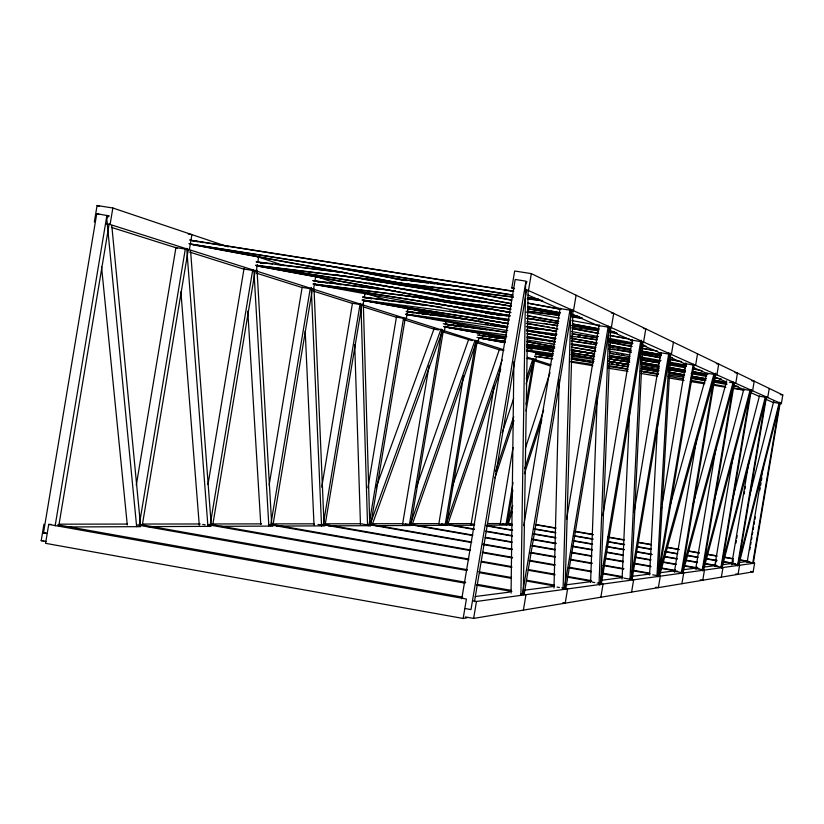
<?xml version="1.0" encoding="UTF-8"?>
<svg xmlns="http://www.w3.org/2000/svg" width="824" height="824" viewBox="0 0 824 824"><rect width="100%" height="100%" fill="white"/><g stroke="black" fill="none" stroke-linecap="round" stroke-linejoin="round"><path stroke-width="1.24" d="M511.065 593.167L513.888 361.571M520.902 594.918L525.599 284.774L526.948 281.623M523.281 594.753L528.102 290.048M553.996 588.017L559.187 379.73M563.111 588.336L570.816 309.299M565.11 588.717L572.968 309.917M590.592 582.527L597.204 397.261M599.017 584.051L608.854 326.644M600.758 583.567L610.666 327.705M622.099 579.097L629.608 412.052M630.02 579.19L641.329 340.168M631.514 579.128L642.854 341.569M649.58 574.977L657.614 423.526M656.955 576.264L669.222 354.207M658.232 576.543L670.654 353.341M46.031 541.523L41.2 540.657L43.94 524.198M94.338 222.006L97.088 205.526L112.847 207.998L228.289 246.881M46.886 533.55L43.497 532.943L96.748 213.632L109.252 215.991M50.892 524.404L48.719 524.404L45.557 543.325L463.16 618.474L467.084 617.825M55.126 525.887L106.935 215.239M58.792 525.836L109.139 223.984M503.68 349.716L110.097 224.488L112.847 207.998M136.279 485.264L175.965 247.396M139.277 524.888L185.338 248.879M142.356 524.837L188.243 249.837M207.988 484.543L244.1 268.212M209.873 526.557L252.783 269.592M212.705 525.249L255.255 270.416M257.356 264.679L256.295 271.003L242.874 268.861L189.448 252.01M257.778 262.156L258.623 257.088M269.129 485.058L302.192 287.113M270.612 525.815L310.267 288.41M272.857 525.805L312.399 289.09M314.521 283.353L313.542 289.214L301.028 287.216L256.202 273.074M314.912 281.005L315.695 276.308L340.982 284.826M321.741 487.128L352.435 303.438M323.142 525.187L360.212 303.387M325.099 525.187L362.066 303.984M363.858 300.163L363.054 304.973L351.354 303.098L313.305 291.088M364.26 297.752L364.867 294.137M367.895 487.839L396.54 316.457M368.822 525.918L403.647 317.57M370.543 525.887L405.274 318.116M408.199 307.455L406.314 318.733L395.324 316.962L363.569 306.95M402.576 524.249L429.067 365.784M409.25 525.413L441.911 330.105M410.98 524.146L443.353 330.558M445.218 326.149L444.435 330.867L440.974 330.311M445.619 323.791L446.011 321.432M438.821 523.889L463.613 375.651M445.145 524.981L475.881 341.208M446.495 524.981L477.374 340.343M478.899 337.881L478.27 341.63L474.593 341.033M479.321 335.378L479.743 332.875M471.009 524.826L494.297 385.591M514.155 288.946L511.838 287.937L514.67 271.003L531.326 273.619L782.8 394.974L781.348 403.667L772.654 402.256L765.62 399.177M461.78 598.791L515.196 279.47L525.959 281.159L471.009 609.585L465.055 608.514M463.16 618.474L466.415 599.027L48.719 524.404M474.469 601.644L526.66 289.688M473.635 618.412L476.468 601.479L754.609 563.163L753.146 571.846L473.635 618.412L465.344 616.919M781.348 403.667L528.483 290.563L531.326 273.619M500.137 524.538L513.022 447.504M506.049 524.27L513.022 482.576M526.134 404.254L533.746 358.77M507.141 524.26L512.837 490.218M526.124 410.795L534.776 359.099M536.28 356.534L535.713 359.903L526.855 358.471M536.651 354.279L537.032 352.033M523.745 525.681L560.145 308.176M522.344 594.454L569.992 309.742M524.167 594.176L571.64 310.514M523.394 610.12L525.98 594.66L520.912 593.754M576.1 295.219L573.504 310.7L558.26 308.279M566.572 519.47L599.182 324.666M564.409 588.12L608.277 326.108M565.748 589.139L609.667 326.767M602.849 515.505L632.276 339.776M599.831 585.256L640.712 341.126M601.365 583.783L641.906 341.692M600.851 597.215L603.055 584.041L597.143 582.99M634.12 512.188L660.807 352.816M630.947 579.344L668.892 352.816M632.101 579.148L669.922 353.311M631.586 592.096L633.646 579.818L623.933 578.118M673.445 342.207L671.385 354.485L659.21 352.528M661.312 509.541L661.734 507.007M662.156 504.484L685.877 362.91M657.655 576.553L693.252 364.095M658.664 576.388L694.158 364.538M697.537 353.826L695.611 365.32L684.198 363.487M674.403 571.774L696.898 437.503M681.314 572.979L714.655 374.024M682.2 572.865L715.675 373.118M681.911 583.711L683.714 572.927L673.002 571.053L659.056 572.855M695.744 568.704L716.066 447.432M702.275 569.847L733.628 382.789M702.851 570.97L734.328 383.15M714.789 565.934L733.278 455.59M716.138 562.04L716.561 559.517M720.979 567.005L750.53 390.648M721.464 568.179L751.385 389.67M721.371 577.14L722.988 567.509L713.409 565.851L704.51 566.994M731.661 564.749L749.026 461.141M732.309 564.656L732.948 560.876M735.904 543.222L736.326 540.709M736.749 538.185L737.171 535.662M744.144 494.05L744.566 491.526M744.989 489.003L745.411 486.49M737.542 565.769L765.929 396.396M738.18 565.676L766.505 396.653M769.245 388.434L767.711 397.57L758.585 396.087L750.798 392.667M747.09 562.514L762.993 467.62M749.789 549.804L750.211 547.28M750.633 544.757L751.066 542.233M751.488 539.71L751.91 537.186M752.333 534.652L752.755 532.129M753.177 529.605L753.6 527.082M754.022 524.558L754.444 522.025M754.877 519.501L755.299 516.978M759.738 490.465L760.161 487.932M760.583 485.408L761.016 482.885M761.438 480.361L761.86 477.838M752.683 563.482L779.638 402.751M753.26 563.4L780.153 402.977M737.933 565.171L779.37 402.163M738.726 565.14L779.792 403.441M732.371 562.905L733.01 560.423M749.562 495.76L773.746 401.247M722.03 567.746L766.114 397.219M721.185 567.592L765.341 396.972M715.005 566.521L715.654 564.028M732.196 500.559L759.44 396.014M702.532 570.29L750.149 389.845M703.737 569.425L750.963 390.308M696.002 569.157L696.661 566.665M713.852 502.001L743.938 388.835M682.89 572.711L734.081 382.614M681.613 573.319L733.226 381.893M674.702 572.114L675.381 569.631M692.593 506.286L726.675 380.832M658.005 576.749L713.924 374.178M659.684 575.204L715.16 373.983M669.541 507.584L706.982 373.056M507.831 525.063L512.178 511.622M524.424 473.769L541.801 420.034M506.43 525.012L512.765 505.473M524.63 468.815L543.624 410.177M525.382 448.328L550.02 372.633M495.482 471.565L513.723 416.635M526.289 378.793L532.778 359.264M494.915 477.93L513.939 420.58M526.072 383.984L534.168 359.583M502.207 432.744L513.61 398.589M445.63 525.547L502.146 359.975M447.628 524.806L500.724 369.039M451.84 487.952L499.447 349.252M411.938 525.382L476.663 340.992M410.228 524.651L475.088 340.178M416.419 487.108L468.743 339.158M372.17 524.816L442.787 330.053M369.873 525.032L441.108 328.91M375.981 487.726L434.403 327.828M108.665 215.806L106.77 218.782L136.65 526.639M735.729 563.698L723.194 561.875M475.149 596.545L509.51 592.116M524.63 590.169L553.574 586.441M566.15 584.824L590.046 581.744M601.365 580.281L621.502 577.696M632.708 576.244L648.91 574.163M683.055 569.765L694.354 568.303L704.469 570.064L702.769 580.24L700.235 579.797M721.958 564.749L730.507 563.647L739.602 565.223L738.077 574.359L735.801 573.957M738.819 562.576L745.936 561.659L754.609 563.163M41.2 540.657L43.734 540.606M43.497 532.943L45.969 532.912M68.639 526.958L140.595 526.66M148.289 526.618L211.099 526.351M220.08 526.32L272.692 526.093M276.514 526.072L324.872 525.866M328.673 525.856L370.46 525.671M375.487 525.65L410.63 525.506M416.985 525.475L447.545 525.341M452.644 525.321L474.315 525.228M486.891 525.176L506.822 525.094M509.304 525.084L511.776 525.073M59.359 524.177L127.432 524.074M142.768 524.054L200.273 523.971M211.758 523.961L261.496 523.889M272.847 523.879L314.469 523.817M324.759 523.796L360.757 523.755L368.071 525.032M372.232 523.734L401.546 523.693L409.59 525.094M411.537 523.683L437.76 523.642L446.32 525.135M447.72 523.631L470.133 523.601L474.768 524.404M487.849 523.57L499.241 523.559L504.288 524.435M508.006 523.539L511.766 523.539M256.13 261.785L346.739 272.826M393.954 278.584L467.97 287.597M470.525 287.916L473.069 288.225M257.407 262.166L272.713 264.03M275.267 264.349L332.69 271.353M335.244 271.663L337.788 271.971M397.765 279.284L407.973 280.531M410.527 280.84L428.387 283.023M430.942 283.332L434.763 283.796M437.317 284.115L447.525 285.351M255.564 265.204L513.28 296.928M527.319 298.659L542.625 300.544M256.831 265.586L513.259 297.176M527.288 298.896L542.594 300.791M312.574 280.582L395.469 291.026M440.109 296.661L500.055 304.211M502.609 304.53L505.163 304.849M313.604 280.912L381.203 289.43M444.96 297.474L479.393 301.811M481.947 302.13L484.502 302.449M313.316 283.919L510.973 309.041M527.545 311.153L559.434 315.201M572.186 316.828L582.383 318.126M313.079 284.074L510.715 309.216M527.288 311.317L559.166 315.376M571.918 317.003L582.115 318.301M362.488 296.98L441.396 307.197M485.933 312.966L510.118 316.097M527.937 318.394L538.113 319.712M540.657 320.042L543.201 320.371M363.332 297.258L423.145 305.004M485.491 313.079L507.131 315.88M361.993 299.936L509.15 319.31M526.969 321.638L557.951 325.511M571.949 327.334L598.667 330.815M609.667 332.433L617.3 333.421M406.098 311.307L476.066 320.567M478.61 320.907L481.154 321.236M528.225 327.468L556.21 331.176M457.66 318.28L406.778 311.544L414.369 312.77M460.204 318.61L462.748 318.95M528.895 327.705L542.882 329.559M405.635 314.078L507.388 327.643M526.474 330.187L556.993 334.256M570.991 336.12L597.091 339.746M609.152 341.208L632.039 344.257M642.215 345.617L646.037 346.121M443.261 323.76L505.637 332.165M552.739 338.52L555.283 338.86M571.835 341.095L590.921 343.67M593.465 344.01L596.02 344.36M445.073 324.131L487.077 329.796M489.621 330.136L492.165 330.476M551.987 338.551L554.531 338.891M444.105 326.531L506.461 334.997M526.835 337.768L555.355 341.764M571.372 343.814L596.082 347.295M608.802 349.016L631.194 351.93M641.381 353.311L660.982 356.102M669.891 357.317L672.436 357.657M477.384 334.956L505.833 338.973M527.082 341.764L534.725 342.815M537.269 343.165L539.823 343.515M588.243 350.149L595.886 351.199L571.423 347.172M609.904 353.115L613.726 353.64M616.27 353.99L618.824 354.341M621.368 354.691L623.912 355.041M476.972 337.418L505.009 341.28M526.66 344.267L554.686 348.13M571.248 350.416L594.186 353.578M609.472 355.68L629.855 358.492M641.319 360.078L659.159 362.529M669.346 363.94L685.908 366.216M478.662 337.758L505.411 341.445M527.072 344.432L553.821 348.119M571.65 350.581L594.578 353.743M609.873 355.855L628.98 358.481M641.711 360.243L659.55 362.704M669.737 364.105L686.299 366.392M527.01 347.625L553.779 351.354M613.705 359.676L629 361.798M526.618 349.973L553.388 353.712M571.228 356.205L594.176 359.408M608.194 361.365L628.887 364.352M641.34 366L659.19 368.493M669.387 369.914L684.96 372.191M692.325 373.118L706.631 375.219M535.301 353.97L551.864 356.308M584.989 360.964L570.981 358.986L593.434 362.828M587.543 361.324L590.087 361.674M641.051 368.843L649.971 370.1M652.515 370.46L655.07 370.81M535.507 354.093L552.07 356.421M534.931 356.184L552.77 358.708M570.805 361.345L592.466 364.404M608.823 366.628L627.929 369.327M640.67 371.13L658.51 373.653M668.697 375.085L683.982 377.248M691.624 378.329L705.828 380.431M713.471 381.512L726.212 383.304M188.274 234.047L191.899 234.624L189.376 249.713L174.873 247.416M106.461 223.912L110.097 224.488M511.838 287.937L514.217 288.307M524.919 289.997L528.483 290.563M189.499 239.99L513.764 291.263M191.868 240.557L513.197 291.366M188.881 243.698L513.136 295.043M528.39 297.464L538.566 299.071M512.559 295.147L191.25 244.254L511.055 303.593M527.803 297.557L537.959 299.163M611.377 313.007L613.726 313.377L611.346 327.622L597.276 325.377M256.892 262.125L264.504 263.34M336.758 274.814L339.292 275.216M341.836 275.618L483.822 298.175M262.938 263.247L260.394 262.846L262.866 263.381M362.055 278.996L452.283 293.334M454.827 293.735L457.372 294.137M256.326 265.544L511.127 306.085M527.607 308.701L559.3 313.748M571.98 315.767L579.581 316.972M511.436 306.291L257.284 265.853L511.024 312.595M527.957 308.918L559.723 313.975M572.433 315.994L580.055 317.209M643.42 328.477L645.789 328.858L643.585 342.042L630.525 339.952M314.562 281.066L322.184 282.282M324.718 282.683L327.252 283.085M399.599 294.632L402.133 295.033M404.677 295.435L510.015 312.244M317.909 281.736L320.443 282.138M419.334 297.907L421.867 298.319M424.401 298.721L483.987 308.228M486.521 308.629L489.054 309.031M314.037 284.228L509.479 315.448M527.247 318.28L557.704 323.152M571.66 325.377L598.317 329.641M609.739 331.464L614.817 332.268M314.84 284.486L510.077 315.674M526.557 318.311L558.25 323.368M572.196 325.604L598.821 329.858M610.224 331.67L616.568 332.69M363.178 297.237L372.057 298.659M449.441 311.05L509.067 320.588M526.824 323.43L544.592 326.273M547.126 326.685L549.659 327.087M552.204 327.499L554.737 327.901M363.878 297.464L366.412 297.876M368.946 298.278L371.48 298.69M475.407 315.324L477.941 315.726M480.474 316.138L508.357 320.598M362.684 300.193L508.573 323.575M526.33 326.417L556.777 331.299M572 333.741L597.369 337.799M610.059 339.838L632.894 343.495M641.772 344.916L644.306 345.328M363.384 300.42L507.862 323.575M526.866 326.623L556.015 331.289M572.495 333.936L596.566 337.788M609.245 339.828L632.059 343.484M416.903 313.172L419.437 313.584M421.981 313.985L424.514 314.397M485.408 324.172L487.942 324.584M490.486 324.986L506.976 327.633M527.278 330.898L555.18 335.378M572.948 338.231L575.482 338.633M407.365 311.75L413.71 312.77M416.244 313.172L418.777 313.584M526.505 330.877L534.117 332.103M536.651 332.505L539.184 332.917M716.334 363.672L718.713 364.053L716.911 374.848L706.168 373.107L693.447 367.535M406.294 314.315L507.78 330.62M526.804 333.679L555.984 338.376M571.207 340.817L596.586 344.896M609.266 346.935L631.236 350.571M641.381 352.198L661.281 355.298M446.412 324.357L450.213 324.965M452.747 325.377L456.548 325.985M459.081 326.397L461.615 326.798M527.504 337.407L530.038 337.819M532.582 338.221L555.386 341.898M571.856 344.545L592.137 347.81M445.691 324.326L450.749 325.15M453.282 325.552L455.816 325.964M458.35 326.366L460.884 326.778M552.039 341.445L554.562 341.857M734.946 372.695L737.48 373.107L735.77 383.284L729.436 382.254M443.992 326.726L506.801 336.758M527.072 340.024L554.943 344.514M609.43 353.3L630.082 356.72M641.113 358.399L660.117 361.468M668.985 362.89L685.784 365.691M479.238 335.347L486.85 336.573M488.591 336.934L491.918 337.387M494.462 337.799L496.996 338.211M574.359 350.694L594.65 353.97M609.873 356.421L612.407 356.833M614.941 357.235L617.485 357.647M438.677 329.93L434.063 329.188L403.801 319.64M751.818 380.791L754.217 381.182L752.6 390.813L743.001 389.258L733.741 385.199M478.826 337.799L505.462 342.104M527.02 345.586L553.656 349.881M571.413 352.754L594.238 356.442M609.461 358.893L629.752 362.179M641.165 364.023L658.922 366.886M669.067 368.524L685.547 371.191M693.159 372.417L707.116 374.673M479.311 337.953L504.659 342.053M527.463 345.74L552.811 349.829M571.815 352.899L594.629 356.586M609.832 359.037L628.846 362.107M641.515 364.156L659.251 367.02M669.387 368.658L684.6 371.109M692.201 372.345L706.137 374.59M529.925 348.614L532.448 349.026M608.318 361.293L627.291 364.363M472.142 340.642L442.364 331.815M527 350.54L552.945 354.804M571.259 357.698L594.022 361.376M607.927 363.631L628.166 366.907M641.845 369.193L658.51 371.82M669.788 373.715L683.796 375.909M691.388 377.135L705.354 379.473M714.151 380.822L726.943 382.964M535.827 354.135L549.773 356.39M615.683 367.071L618.216 367.483M620.75 367.895L623.294 368.297M641.031 371.181L653.71 373.231M780.318 394.572L782.8 394.974M500.374 349.932L503.866 350.499M534.58 356.267L551.936 359.017M570.95 362.097L592.847 365.712M608.05 368.173L627.991 371.346M640.66 373.396L657.439 376.187M668.552 377.917L684.044 380.492M690.378 381.522L704.304 383.778M712.914 385.107L725.841 387.27M733.195 388.403L743.567 390.143M535.806 524.497L556.046 527.999M575.028 531.284L592.744 534.354M607.927 536.98L624.365 539.823M638.291 542.233L650.939 544.417M667.389 547.26L678.77 549.237M688.895 550.988L699.02 552.739M707.868 554.264L716.726 555.798M724.317 557.117L733.175 558.641M739.499 559.743L748.357 561.268M535.291 524.723L555.489 528.215M574.421 531.49L593.352 534.766M608.503 537.382L623.644 540.008M638.796 542.625L651.413 544.808M666.554 547.435L679.182 549.618M688.019 551.143L699.37 553.11M706.951 554.418L717.045 556.169M723.359 557.261L733.453 559.002M739.767 560.093L749.861 561.844M507.254 524.105L512.312 524.981M533.767 528.699L555.221 532.417M574.163 535.703L593.095 538.978M608.236 541.605L624.654 544.448M637.271 546.631L651.156 549.041M665.04 551.452L677.668 553.635M687.762 555.386L697.866 557.137M706.693 558.672L716.798 560.413M723.111 561.515L731.939 563.039M502.784 523.673L511.653 525.207M534.457 529.163L555.984 532.891M573.72 535.961L592.724 539.256M607.927 541.893L624.386 544.746M637.055 546.94L650.991 549.361M664.927 551.771L677.596 553.965M686.464 555.5L697.856 557.477M705.457 558.796L716.859 560.773M486.088 525.475L512.662 530.09M532.912 533.602L555.685 537.557M573.411 540.637L592.394 543.933M606.309 546.343L624.026 549.423M636.684 551.616L651.866 554.253M664.525 556.457L677.174 558.651M686.042 560.186L697.423 562.164M705.014 563.482L716.406 565.46M750.674 571.413L753.146 571.846M486.438 525.908L511.714 530.296M533.19 534.034L555.942 537.979M573.628 541.049L592.58 544.345M606.485 546.755L624.17 549.824M636.808 552.018L651.969 554.655M664.608 556.849L677.246 559.043M686.093 560.577L697.465 562.555M705.045 563.874L717.683 566.067M445.238 523.982L474.274 529.039M485.635 531.016L512.147 535.631M532.345 539.143L556.324 543.315M572.742 546.168L591.673 549.464M605.558 551.884L623.232 554.954M635.86 557.148L651.001 559.784M662.362 561.762L676.257 564.183M683.827 565.501L697.712 567.911M441.561 523.765L474.511 529.502M485.923 531.49L512.538 536.115M532.809 539.648L555.623 543.613M572.103 546.487L592.374 550.01M606.32 552.441L622.789 555.304M635.469 557.508L650.672 560.155M663.341 562.359L676.02 564.564M684.888 566.109L698.834 568.539M409.456 524.043L472.801 535.095M485.46 537.299L512.064 541.945M532.335 545.478L555.139 549.454M571.609 552.327L591.869 555.86M605.805 558.291L623.541 561.381M633.677 563.153L650.146 566.026M661.548 568.014L675.484 570.445M405.49 523.827L472.595 535.528M485.254 537.742L511.838 542.377M532.098 545.91L554.882 549.886M571.341 552.76L591.601 556.293M605.527 558.724L623.253 561.814M634.655 563.801L651.115 566.675M661.239 568.436L677.699 571.31M371.696 524.558L471.843 542.068M483.245 544.056L512.404 549.155M531.418 552.482L555.5 556.694M570.702 559.352L592.26 563.122M603.662 565.12L623.943 568.663M632.822 570.218L649.291 573.092M368.647 524.558L471.318 542.511M482.72 544.51L511.879 549.608M529.626 552.719L554.974 557.148M570.187 559.805L591.735 563.575M603.137 565.573L623.418 569.116M633.563 570.888L650.033 573.772M652.701 574.822L660.292 576.151L658.366 587.636L655.842 587.193M324.718 524.404L470.401 549.958M483.06 552.183L512.198 557.292M529.935 560.402L555.273 564.842M569.209 567.293L590.736 571.063M602.138 573.061L622.408 576.625M321.247 524.414L469.526 550.432M482.205 552.657L512.621 557.992M529.101 560.876L554.449 565.326M568.385 567.777L591.199 571.774M602.612 573.772L622.893 577.336M317.971 524.424L321.473 525.043M272.414 524.497L468.712 559.043M481.381 561.268L511.766 566.624M528.236 569.518L554.83 574.204M567.489 576.429L591.56 580.663M268.418 524.497L468.743 559.764M481.412 561.999L511.848 567.355M528.328 570.26L554.954 574.946M567.633 577.181L591.714 581.425M592.404 582.156L594.774 582.578M210.717 524.373L467.321 569.714M478.703 571.722L511.56 577.531M526.732 580.22L554.542 585.133M208.606 524.826L466.93 570.486M479.589 572.731L511.251 578.324M526.443 581.013L554.305 585.936M202.714 524.404L205.145 524.837M207.576 525.269L210.017 525.702M557.076 587.059L559.414 587.481M561.752 587.893L567.592 588.923L565.212 603.158L562.874 602.735M140.111 524.486L465.714 582.3M477.117 584.319L511.323 590.396M137.175 524.939L465.035 583.176M476.427 585.205L511.869 591.498M57.773 524.847L462.728 597.153M472.914 600.84L476.468 601.479M445.836 324.368L449.626 325.058M549.32 343.083L551.843 343.546M573.298 347.419L593.486 351.076M641.443 359.748L659.118 362.941M669.16 364.857L685.63 367.834M693.19 369.101L702.017 370.707M444.146 326.747L505.988 337.902M527.442 341.775L553.944 346.564M571.609 349.747L594.331 353.846M609.472 356.586L629.66 360.222M641.021 362.272L658.695 365.465M670.046 367.514L685.197 370.244L670.005 367.597M692.768 371.614L707.909 374.353M444.538 326.912L505.339 337.881M526.876 341.764L554.737 346.791M571.207 349.767L594.011 353.877M609.204 356.627L629.474 360.284M640.876 362.344L658.603 365.537M692.809 371.717L706.735 374.23M482.833 336.161L486.222 336.697M586.152 354.691L588.686 355.154M591.21 355.608L593.744 356.061M608.915 358.801L613.983 359.707M669.634 369.739L684.816 372.469M691.14 373.612L706.57 376.475M713.903 377.711L721.494 379.081M479.486 338.005L504.793 342.557M527.556 346.647L552.863 351.199M571.835 354.608L593.342 358.481M609.781 361.437L628.753 364.847M641.402 367.123L659.118 370.306M669.232 372.129L684.414 374.858M692.006 376.218L705.921 378.721M713.512 380.08L726.16 382.357M479.887 338.159L505.174 342.712M526.66 346.574L553.213 351.343M570.908 354.526L593.661 358.615M608.833 361.345L627.795 364.754M641.7 367.257L658.139 370.213M669.51 372.252L684.682 374.982M692.263 376.341L706.168 378.844M713.759 380.214L726.397 382.48M611.532 363.714L614.065 364.167M616.589 364.62L619.123 365.073M621.656 365.526L627.981 366.67M691.233 378.02L705.447 380.647M713.996 382.109L726.943 384.509M734.236 385.745L738.036 386.425M526.392 350.818L552.956 355.577M608.617 365.547L627.95 369.09M640.248 371.222L658.294 374.529M668.079 376.207L683.58 379.05M690.852 380.286L705.066 382.903M713.625 384.365L725.295 386.528M732.598 387.764L744.257 389.927M474.058 317.58L476.591 318.043M479.125 318.507L508.223 323.811M527.206 327.283L532.263 328.199M534.797 328.663L537.33 329.126M577.82 336.522L580.354 336.975M582.877 337.438L596.803 339.982M609.451 342.29L632.224 346.451M642.349 348.294L657.531 351.065M528.678 327.664L537.526 329.281M590.633 338.973L593.156 339.437M609.595 342.434L631.091 346.358M642.462 348.428L652.577 350.282M363.487 300.441L507.738 326.706M526.721 330.167L555.829 335.461M571.011 338.231L597.585 343.062M608.977 345.143L630.484 349.057M641.875 351.127L660.858 354.588M363.827 300.616L507.965 326.86M526.927 330.321L556.015 335.615M571.187 338.376L596.473 342.98M609.121 345.277L630.607 349.191M641.989 351.261L660.961 354.722M410.022 312.234L412.546 312.698M527.514 333.576L555.314 338.623M612.16 348.954L614.683 349.417M617.217 349.87L631.112 352.394M641.216 354.227L660.168 357.678M669.016 359.285L681.644 361.571M542.934 336.48L545.457 336.944M547.981 337.397L550.504 337.861M553.028 338.314L555.551 338.777M641.402 354.372L660.333 357.812M671.694 359.872L678.008 361.015M406.129 314.48L506.842 332.628M527.061 336.295L555.098 341.486M571.279 344.308L595.505 348.799M609.183 351.178L629.587 354.979M640.948 357.039L660.982 360.572M669.83 362.169L686.402 365.279M527.432 315.613L557.735 321.195M572.886 323.987L598.142 328.632M256.315 265.843L509.417 312.44M527.133 315.705L558.775 321.535M572.69 324.1L599.264 328.992M610.656 331.083L614.457 331.784M317.951 281.829L320.484 282.292M431.838 302.727L500.168 315.262M544.458 323.389L546.992 323.853M549.515 324.316L557.106 325.707M572.299 328.498L598.873 333.37M610.254 335.461L629.237 338.942M458.608 307.774L461.141 308.238M463.665 308.701L494.009 314.263M496.542 314.727L499.066 315.19M572.402 328.652L597.678 333.287M610.327 335.605L626.765 338.623M314.892 284.527L508.666 320.124M526.371 323.368L557.982 329.147M571.784 331.547L598.44 336.553M609.75 338.499L632.574 342.805M191.755 240.577L198.069 241.751M200.603 242.225L203.126 242.689M309.34 262.434L311.874 262.908M314.397 263.381L406.696 280.541M456.012 289.708L511.642 300.049M528.081 303.108L560.959 309.216M339.849 268.294L405.532 280.5M468.681 292.242L511.632 300.224M528.05 303.273L559.63 309.144M527.494 306.631L560.371 312.729M571.753 314.84L576.81 315.777M192.713 244.749L511.045 303.757M527.463 306.806L560.31 312.893M571.671 314.995L577.995 316.169M368.915 282.962L371.439 283.425M373.962 283.889L458.546 299.503M502.733 307.661L510.313 309.062M526.423 312.193L559.548 318.157M571.969 320.598L598.688 325.377M111.425 227.393L177.304 248.178M476.746 342.66L499.21 349.747M534.004 360.727L550.659 365.98M527.432 357.276L550.926 364.744M96.748 213.632L99.086 214.395M97.088 205.526L99.519 206.34M252.556 255.049L284.126 265.678M367.463 293.746L389.031 301.007M411.763 308.66L430.767 315.056M453.437 322.689L467.898 327.561M487.19 334.06L499.251 338.118M526.608 347.337L531.326 348.923M546.559 354.052L552.389 356.019M528.081 295.054L560.557 309.288M572.031 314.315L599.563 326.386M609.884 330.908L632.822 340.961M641.999 344.988L661.487 353.527M670.571 357.503L686.516 364.496M715.335 377.124L725.635 381.646M101.558 266.986L127.287 524.981M111.796 225.652L140.543 525.475M180.899 291.778L199.284 525.249M186.718 248.364L207.864 525.496M190.571 250.548L211.222 524.867M247.787 311.112L260.765 524.404M257.026 270.097L271.766 525.619M253.874 270.087L268.84 525.825M305.21 331.042L314.016 524.981M314.037 288.997L324.069 525.176M311.245 287.38L321.566 526.299M354.732 344.607L360.459 524.352M363.332 304.066L369.77 524.785M360.974 304.726L367.556 525.599"/></g></svg>
